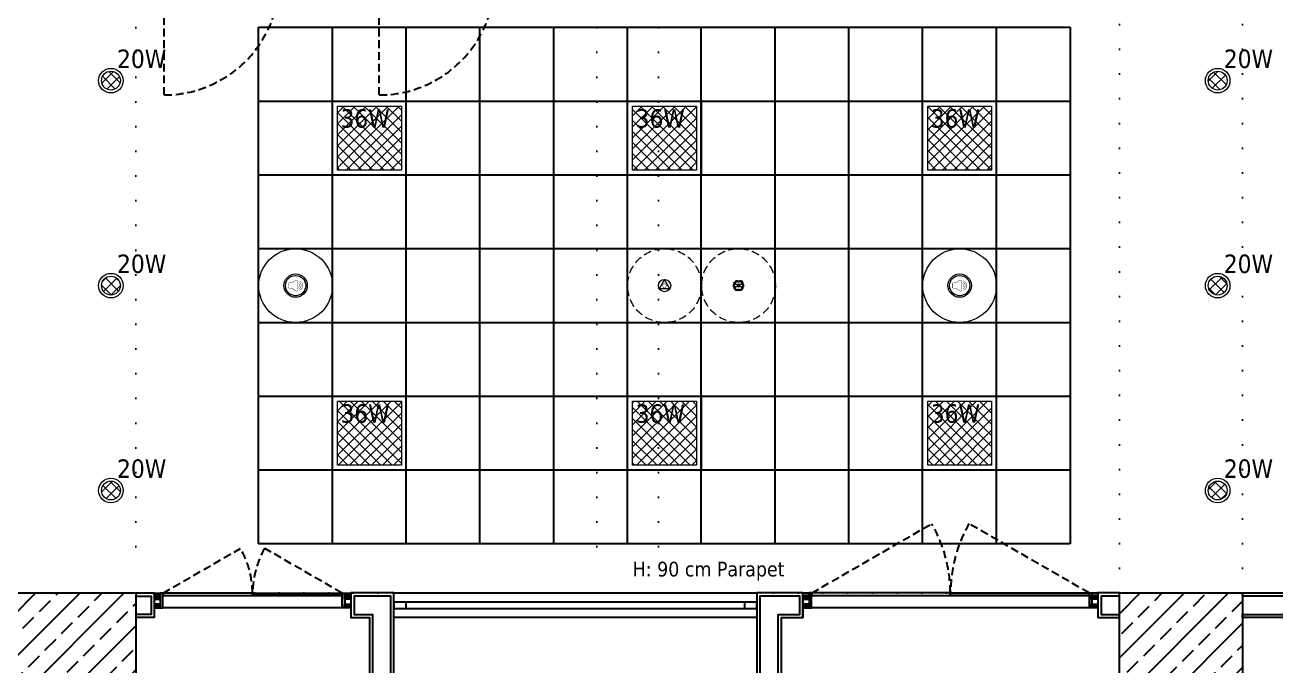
# Model space of a CAD drawing. Header units: centimetres. Extents: x 405564 to 502064, y 46284 to 60634.
# Drawn here: x 485560 to 486577, y 54473 to 54994 of the extents above; entities that cross this region are included whole.
import ezdxf
from ezdxf.enums import TextEntityAlignment as Align

# ---------------------------------------------------------------- set-up
doc = ezdxf.new("R2010")
doc.units = ezdxf.units.CM
for name, pattern in [('ACAD_ISO07W100', [3, 0, -3]), ('DOT', [0.25, 0, -0.25]), ('HIDDEN', [9.525, 6.35, -3.175])]:
    doc.linetypes.add(name, pattern=pattern)
doc.layers.get('0').update_dxf_attribs({"color": 8, "lineweight": 9})
for name, color, linetype in [('0-KRCN-ASMATAVAN-130426', 8, 'Continuous'), ('AS_DOS_TERAS_UST', 8, 'ACAD_ISO07W100'), ('AS_DUV_ALCIPAN_YANGINA-SUYA DAYANIMLI', 8, 'Continuous'), ('AS_DUV_ALCIPAN_YANGINA-SUYA DAYANIMLI ALTTA 90CM', 8, 'Continuous'), ('AS_DUVK_AHSAP', 8, 'Continuous'), ('AS_KAPI_CAM', 8, 'Continuous'), ('AS_KAPI_POZ', 8, 'Continuous'), ('AS_KAPI_SAC', 8, 'Continuous'), ('AS_TA_BETONARME', 5, 'Continuous'), ('AS_TA_TARAMA', 8, 'Continuous'), ('AS_YAZI', 8, 'Continuous')]:
    doc.layers.add(name, color=color, linetype=linetype)
doc.layers.add('0-KRCN-AYDINLATMA-130426', color=8, linetype='Continuous', lineweight=9)
doc.layers.add('0-KRCN-MİMARİ-220526', color=8, linetype='Continuous', lineweight=9)
doc.styles.add('2', font='arial.ttf', dxfattribs={"width": 0.9, "height": 200})
doc.styles.add('MtXpl_Tahoma', font='tahoma.ttf')
doc.styles.add('OLC-50', font='romans.shx', dxfattribs={"width": 0.5, "height": 0.15})
doc.styles.add('OLCU', font='romanstw.shx', dxfattribs={"width": 0.6})
doc.styles.add('TAHOMA', font='tahoma.ttf')
pattern_1 = [(225, (17560.68, -7819.299), (17.96051, -17.96051), []), (225, (17542.72, -7819.299), (17.96051, -17.96051), [12.7, -6.35])]

# ---------------------------------------------------------------- blocks, each defined once
blk = doc.blocks.new('36W 60x60 cm  SIVA ALTI LED ARMATÜR')
at = {"layer": '0-KRCN-AYDINLATMA-130426'}
h = blk.add_hatch(dxfattribs=at)
h.set_pattern_fill('ANSI37', color=256, scale=2)
h.paths.add_polyline_path([(-26, 26), (26, 26), (26, -26), (-26, -26)])
for points in [[(-30, 30), (30, 30), (30, -30), (-30, -30)], [(-26, 26), (26, 26), (26, -26), (-26, -26)]]:
    blk.add_lwpolyline(points, close=True, dxfattribs=at)
at = {"layer": '0-KRCN-AYDINLATMA-130426', "insert": (-23.5, 23.5), "char_height": 15, "attachment_point": 1, "style": 'TAHOMA'}
blk.add_mtext_dynamic_manual_height_columns('{\\fTahoma|b0|i0|c162|p34;36W}', width=52.946, gutter_width=1.25, heights=[0], dxfattribs=at)
blk = doc.blocks.new('20W SIVA ALTI LED DOWNLIGHT ARMATÜR')
at = {"layer": '0-KRCN-AYDINLATMA-130426'}
h = blk.add_hatch(dxfattribs=at)
h.set_pattern_fill('ANSI37', color=256, scale=2)
h.paths.add_polyline_path([(7.7, 0, 1), (-7.7, 0, 1)])
for radius in [10, 7.66]:
    blk.add_circle((0, 0), radius, dxfattribs=at)
at = {"layer": '0-KRCN-AYDINLATMA-130426', "insert": (5, 10), "char_height": 15, "attachment_point": 7, "style": 'TAHOMA'}
blk.add_mtext_dynamic_manual_height_columns('{\\fTahoma|b0|i0|c162|p34;20W}', width=15, gutter_width=12.5, heights=[0], dxfattribs=at)
blk = doc.blocks.new('ABB 6131-31-24-500')
at = {"layer": '0-KRCN-AYDINLATMA-130426'}
for p, q in [((-4, -1), (-4, 1)), ((3.2, 1), (-3.2, 1)), ((-3.2, -0.8), (-3.2, 0.8)), ((-1, 4), (1, 4)), ((-1, -0.9), (-1, 1)), ((-0.8, 3.2), (0.8, 3.2)), ((1, -0.9), (1, 1)), ((3.2, 0.8), (3.2, -0.8)), ((4, 1), (4, -1)), ((3.2, -0.9), (-3.2, -0.9)), ((1, -4), (-1, -4)), ((0.8, -3.2), (-0.8, -3.2))]:
    blk.add_line(p, q, dxfattribs=at)
at = {"layer": '0-KRCN-AYDINLATMA-130426', "linetype": 'HIDDEN'}
blk.add_circle((0, 0), 30, dxfattribs=at)
at = {"layer": '0-KRCN-AYDINLATMA-130426'}
for centre, radius in [((-0.5, 0), 0.089), ((0, 0), 0.16), ((0.5, 0), 0.089)]:
    blk.add_circle(centre, radius, dxfattribs=at)
for centre, radius, start, end in [((-1, 1), 3.01, 90, 180), ((-0.8, 0.8), 2.41, 90, 180), ((0.8, 0.8), 2.41, 0, 90), ((1, 1), 3.01, 0, 90), ((-1, -1), 3.01, 180, 270), ((-0.8, -0.8), 2.41, 180, 270), ((0.8, -0.8), 2.41, 270, 0), ((1, -1), 3.01, 270, 0)]:
    blk.add_arc(centre, radius, start, end, dxfattribs=at)
blk = doc.blocks.new('AST-OD-OD')
at = {"layer": '0-KRCN-AYDINLATMA-130426'}
for p, q in [((0.3, 5), (-4, -2.5)), ((4.6, -2.5), (0.3, 5)), ((4.6, -2.5), (-4, -2.5))]:
    blk.add_line(p, q, dxfattribs=at)
at = {"layer": '0-KRCN-AYDINLATMA-130426', "linetype": 'HIDDEN'}
blk.add_circle((0.3, 0), 30, dxfattribs=at)
at = {"layer": '0-KRCN-AYDINLATMA-130426'}
blk.add_circle((0.3, 0), 5, dxfattribs=at)
at = {"layer": '0-KRCN-AYDINLATMA-130426', "style": '2'}
blk.add_text('O', height=3.43, dxfattribs=at).set_placement((0.3, 0), align=Align.MIDDLE)
blk = doc.blocks.new('ASMA TAVA TİPİ HOPARLÖR')
at = {"layer": '0-KRCN-AYDINLATMA-130426', "const_width": 0.317}
blk.add_lwpolyline([(0.3, -4.4, 0.598176), (1.3, -3.9), (1.3, 3.9, 0.598176), (0.3, 4.4), (-2.7, 2.4, -0.147433), (-3, 2.3), (-5.1, 2.3, 0.414214), (-5.7, 1.7), (-5.7, -1.7, 0.414214), (-5.1, -2.3), (-3, -2.3, -0.147433), (-2.7, -2.4)], format="xyb", close=True, dxfattribs=at)
for points in [[(2.4, 1.3, -0.601398), (2.4, -1.3)], [(2.8, 2.5, -0.658812), (2.8, -2.5)], [(3.2, 3.7, -0.680488), (3.2, -3.7)]]:
    blk.add_lwpolyline(points, format="xyb", dxfattribs=at)
at = {"layer": '0-KRCN-AYDINLATMA-130426'}
blk.add_circle((0, 0), 30, dxfattribs=at)
at = {"layer": '0-KRCN-AYDINLATMA-130426', "ltscale": 0.1}
for radius in [9.5, 8.23]:
    blk.add_circle((0, 0), radius, dxfattribs=at)
blk = doc.blocks.new('G$C546873DE')
at = {"layer": '0-KRCN-AYDINLATMA-130426'}
for name, p in [('20W SIVA ALTI LED DOWNLIGHT ARMATÜR', (15065.5, 7815.2)), ('20W SIVA ALTI LED DOWNLIGHT ARMATÜR', (15965.5, 7815.2)), ('36W 60x60 cm  SIVA ALTI LED ARMATÜR', (15275.7, 7768.5)), ('36W 60x60 cm  SIVA ALTI LED ARMATÜR', (15515.7, 7768.5)), ('36W 60x60 cm  SIVA ALTI LED ARMATÜR', (15755.7, 7768.5)), ('20W SIVA ALTI LED DOWNLIGHT ARMATÜR', (15065.5, 7648.5)), ('ASMA TAVA TİPİ HOPARLÖR', (15215.7, 7648.5)), ('AST-OD-OD', (15515.4, 7648.5)), ('ABB 6131-31-24-500', (15575.9, 7648.5)), ('ASMA TAVA TİPİ HOPARLÖR', (15755.7, 7648.5)), ('20W SIVA ALTI LED DOWNLIGHT ARMATÜR', (15965.5, 7648.5)), ('36W 60x60 cm  SIVA ALTI LED ARMATÜR', (15275.7, 7528.5)), ('36W 60x60 cm  SIVA ALTI LED ARMATÜR', (15515.7, 7528.5)), ('36W 60x60 cm  SIVA ALTI LED ARMATÜR', (15755.7, 7528.5)), ('20W SIVA ALTI LED DOWNLIGHT ARMATÜR', (15065.5, 7481.9)), ('20W SIVA ALTI LED DOWNLIGHT ARMATÜR', (15965.5, 7481.9))]:
    blk.add_blockref(name, p, dxfattribs=at)
blk = doc.blocks.new('*U588')
at = {"color": 0, "linetype": 'HIDDEN', "lineweight": -2}
blk.add_line((3, -95), (3, -1), dxfattribs=at)
at = {"color": 0, "lineweight": -2}
for points in [[(-2, 0), (0, 0), (0, -1), (3, -1), (3, 1), (5, 1), (5, 6), (0, 6), (0, 20)], [(102, 0), (100, 0), (100, -1), (97, -1), (97, 1), (95, 1), (95, 6), (100, 6), (100, 20)]]:
    blk.add_lwpolyline(points, dxfattribs=at)
blk.add_lwpolyline([(0, -1), (0, 0)])
blk.add_lwpolyline([(3, -1), (3, 1), (97, 1), (97, -1)], close=True, dxfattribs=at)
at = {"color": 0, "linetype": 'HIDDEN', "lineweight": -2}
blk.add_arc((3, -1), 94, 270, 0, dxfattribs=at)
at = {"color": 3, "style": 'OLCU', "width": 0.5, "flags": 1}
for tag, p in [('K-DIVISYON', (-80, -75)), ('K-PBAR', (105, -75)), ('K-KAPITIP', (-80, -325))]:
    blk.add_attdef(tag, p, '', height=17.5, dxfattribs=at)
at = {"color": 5, "true_color": 0x0505ff, "style": 'OLCU', "width": 0.5, "flags": 1}
for tag, p in [('K-NEREDEN-NO', (-80, -100)), ('K-NEREYE-NO', (-80, -175)), ('K-DUVARTIP', (-80, -275)), ('K-ACILISYON', (-80, -300))]:
    blk.add_attdef(tag, p, '', height=17.5, dxfattribs=at)
at = {"color": 1, "true_color": 0xfa0000, "style": 'OLCU', "width": 0.5, "flags": 1}
for tag, p in [('K-IZLENEBILIRLIK', (105, -100)), ('K-TEKMELIK', (105, -125)), ('K-KONTROLTIPNEREDEN', (-80, -150)), ('K-BAND', (105, -150)), ('K-MENFEZ', (105, -200)), ('K-KONTROLTIPNEREYE', (-80, -225)), ('K-PENCERE', (105, -225)), ('K-KILITTIP', (-80, -250)), ('K-NOT-AS-MIMARI1', (105, -275)), ('K-NOT-ELEKTRIK', (105, -325)), ('K-NOT-YANGIN', (105, -350)), ('K-ACMAKAPAMASISTEMI', (-80, -375)), ('K-NOT-ISLETME', (105, -375)), ('K-YANGIN', (-80, -425))]:
    blk.add_attdef(tag, p, '', height=17.5, dxfattribs=at)
at = {"color": 220, "true_color": 0xf113d4, "style": 'OLCU', "width": 0.5, "flags": 1}
for tag, p in [('K-NEREDEN-AD', (-80, -125)), ('K-NEREYE-AD', (-80, -200))]:
    blk.add_attdef(tag, p, '', height=17.5, dxfattribs=at)
at = {"color": 0, "style": 'OLCU', "width": 0.5, "flags": 1}
for tag, p in [('K-TAMACILIRLIK', (105, -175)), ('K-NOT-AS-MIMARI2', (105, -300)), ('K-KASATIP', (-80, -350)), ('K-KURSUN', (-80, -400))]:
    blk.add_attdef(tag, p, '', height=17.5, dxfattribs=at)
at = {"color": 252, "style": 'OLCU', "width": 0.5, "flags": 1}
for tag, p in [('K-REZ1', (105, -425)), ('K-REZ2', (105, -450)), ('K-REZ3', (105, -475)), ('K-REZ4', (105, -500)), ('K-REZ5', (105, -525))]:
    blk.add_attdef(tag, p, '', height=17.5, dxfattribs=at)
at = {"layer": 'AS_KAPI_POZ', "style": 'OLCU', "width": 0.45}
for tag, p in [('YUK', (50, 41.5)), ('POZ+GEN', (50, 3.5))]:
    blk.add_attdef(tag, text='', height=20, dxfattribs=at).set_placement(p, align=Align.MIDDLE_CENTER)
at = {"layer": 'AS_KAPI_POZ', "color": 251, "style": 'OLCU', "width": 0.45}
blk.add_attdef('K-DUVAR(CM)', text='', height=6, dxfattribs=at).set_placement((-5, 11), align=Align.MIDDLE_RIGHT)
at = {"layer": 'AS_KAPI_POZ', "style": 'OLCU', "width": 0.5}
blk.add_attdef('K-NO', text='', height=8, rotation=90, dxfattribs=at).set_placement((6, -3), align=Align.TOP_LEFT)
blk = doc.blocks.new('*U589')
at = {"color": 0, "linetype": 'HIDDEN', "lineweight": -2}
blk.add_line((3, -95), (3, -1), dxfattribs=at)
at = {"color": 0, "lineweight": -2}
for points in [[(-2, 0), (0, 0), (0, -1), (3, -1), (3, 1), (5, 1), (5, 6), (0, 6), (0, 20)], [(102, 0), (100, 0), (100, -1), (97, -1), (97, 1), (95, 1), (95, 6), (100, 6), (100, 20)]]:
    blk.add_lwpolyline(points, dxfattribs=at)
blk.add_lwpolyline([(0, -1), (0, 0)])
blk.add_lwpolyline([(3, -1), (3, 1), (97, 1), (97, -1)], close=True, dxfattribs=at)
at = {"color": 0, "linetype": 'HIDDEN', "lineweight": -2}
blk.add_arc((3, -1), 94, 270, 0, dxfattribs=at)
at = {"color": 3, "style": 'OLCU', "width": 0.5, "flags": 1}
for tag, p in [('K-DIVISYON', (-80, -75)), ('K-PBAR', (105, -75)), ('K-KAPITIP', (-80, -325))]:
    blk.add_attdef(tag, p, '', height=17.5, dxfattribs=at)
at = {"color": 5, "true_color": 0x0505ff, "style": 'OLCU', "width": 0.5, "flags": 1}
for tag, p in [('K-NEREDEN-NO', (-80, -100)), ('K-NEREYE-NO', (-80, -175)), ('K-DUVARTIP', (-80, -275)), ('K-ACILISYON', (-80, -300))]:
    blk.add_attdef(tag, p, '', height=17.5, dxfattribs=at)
at = {"color": 1, "true_color": 0xfa0000, "style": 'OLCU', "width": 0.5, "flags": 1}
for tag, p in [('K-IZLENEBILIRLIK', (105, -100)), ('K-TEKMELIK', (105, -125)), ('K-KONTROLTIPNEREDEN', (-80, -150)), ('K-BAND', (105, -150)), ('K-MENFEZ', (105, -200)), ('K-KONTROLTIPNEREYE', (-80, -225)), ('K-PENCERE', (105, -225)), ('K-KILITTIP', (-80, -250)), ('K-NOT-AS-MIMARI1', (105, -275)), ('K-NOT-ELEKTRIK', (105, -325)), ('K-NOT-YANGIN', (105, -350)), ('K-ACMAKAPAMASISTEMI', (-80, -375)), ('K-NOT-ISLETME', (105, -375)), ('K-YANGIN', (-80, -425))]:
    blk.add_attdef(tag, p, '', height=17.5, dxfattribs=at)
at = {"color": 220, "true_color": 0xf113d4, "style": 'OLCU', "width": 0.5, "flags": 1}
for tag, p in [('K-NEREDEN-AD', (-80, -125)), ('K-NEREYE-AD', (-80, -200))]:
    blk.add_attdef(tag, p, '', height=17.5, dxfattribs=at)
at = {"color": 0, "style": 'OLCU', "width": 0.5, "flags": 1}
for tag, p in [('K-TAMACILIRLIK', (105, -175)), ('K-NOT-AS-MIMARI2', (105, -300)), ('K-KASATIP', (-80, -350)), ('K-KURSUN', (-80, -400))]:
    blk.add_attdef(tag, p, '', height=17.5, dxfattribs=at)
at = {"color": 252, "style": 'OLCU', "width": 0.5, "flags": 1}
for tag, p in [('K-REZ1', (105, -425)), ('K-REZ2', (105, -450)), ('K-REZ3', (105, -475)), ('K-REZ4', (105, -500)), ('K-REZ5', (105, -525))]:
    blk.add_attdef(tag, p, '', height=17.5, dxfattribs=at)
at = {"layer": 'AS_KAPI_POZ', "style": 'OLCU', "width": 0.45}
for tag, p in [('YUK', (50, 41.5)), ('POZ+GEN', (50, 3.5))]:
    blk.add_attdef(tag, text='', height=20, dxfattribs=at).set_placement(p, align=Align.MIDDLE_CENTER)
at = {"layer": 'AS_KAPI_POZ', "color": 251, "style": 'OLCU', "width": 0.45}
blk.add_attdef('K-DUVAR(CM)', text='', height=6, dxfattribs=at).set_placement((-5, 11), align=Align.MIDDLE_RIGHT)
at = {"layer": 'AS_KAPI_POZ', "style": 'OLCU', "width": 0.5}
blk.add_attdef('K-NO', text='', height=8, rotation=90, dxfattribs=at).set_placement((6, -3), align=Align.TOP_LEFT)
blk = doc.blocks.new('*U668')
at = {"color": 0}
for p, q in [((285, 0), (10, 0)), ((10, -5), (285, -5))]:
    blk.add_line(p, q, dxfattribs=at)
for points in [[(0, 0), (0, -5), (10, -5), (10, 0)], [(285, 0), (285, -5), (295, -5), (295, 0)]]:
    blk.add_lwpolyline(points, close=True, dxfattribs=at)
at = {"style": 'OLCU', "width": 0.45, "flags": 1}
for tag, p in [('C-ICI-CNO', (100, -80)), ('C-DIVISYON1', (100, -105)), ('C-BOSLUK', (100, -130)), ('C-DIVISYON2', (100, -155))]:
    blk.add_attdef(tag, text='', height=20, dxfattribs=at).set_placement(p, align=Align.MIDDLE_CENTER)
at = {"color": 0, "style": 'OLCU', "width": 0.5, "flags": 1}
for tag, p in [('C-REZ1', (100, -205)), ('C-REZ2', (100, -230))]:
    blk.add_attdef(tag, text='', height=17.5, dxfattribs=at).set_placement(p, align=Align.MIDDLE_CENTER)
at = {"layer": 'AS_KAPI_POZ', "style": 'OLCU', "width": 0.45}
for tag, p in [('POZ+GEN-C', (147.5, 15)), ('YUK-C', (147.5, -20))]:
    blk.add_attdef(tag, text='', height=20, dxfattribs=at).set_placement(p, align=Align.MIDDLE_CENTER)
at = {"layer": 'AS_KAPI_POZ', "style": 'OLC-50', "width": 0.5}
blk.add_attdef('C-NO', text='', height=8, rotation=90, dxfattribs=at).set_placement((10, 5), align=Align.TOP_LEFT)
blk = doc.blocks.new('AHSAP KAPAK 240X240')
at = {"linetype": 'HIDDEN'}
for points in [[(7.2, 0), (104.8, 56.3, -0.131652), (119.9, 0)], [(232.8, 0), (135.2, 56.3, 0.131652), (120.1, 0)]]:
    blk.add_lwpolyline(points, format="xyb", dxfattribs=at)
for points in [[(0, 0), (0, -20)], [(240, 0), (240, -20)], [(0, -5), (5, -2)], [(5, -5), (0, -2)], [(0, -12), (5, -9)], [(5, -12), (0, -9)], [(240, -5), (235, -2)], [(235, -5), (240, -2)], [(240, -12), (235, -9)], [(235, -12), (240, -9)]]:
    blk.add_lwpolyline(points)
for points in [[(4.5, 0), (4.5, -0.5), (5, -0.5), (5, -2), (0, -2), (0, -0.5), (0.5, -0.5), (0.5, 0)], [(5, -12), (7, -12), (7, 0), (5, 0)], [(7.2, -2), (119.9, -2), (119.9, 0), (7.2, 0)], [(232.8, -2), (120.1, -2), (120.1, 0), (232.8, 0)], [(235, -12), (233, -12), (233, 0), (235, 0)], [(239.5, 0), (239.5, -0.5), (240, -0.5), (240, -2), (235, -2), (235, -0.5), (235.5, -0.5), (235.5, 0)], [(0, -5), (5, -5), (5, -2), (0, -2)], [(0, -12), (5, -12), (5, -9), (0, -9)], [(7, -12), (7, -2), (233, -2), (233, -12)], [(240, -5), (235, -5), (235, -2), (240, -2)], [(240, -12), (235, -12), (235, -9), (240, -9)]]:
    blk.add_lwpolyline(points, close=True)
blk.add_point((240, 0))
at = {"color": 3, "style": 'OLCU', "width": 0.5, "flags": 1}
for tag, p in [('K-DIVISYON', (-80, -85)), ('K-PBAR', (105, -85)), ('K-KAPITIP', (-80, -335))]:
    blk.add_attdef(tag, p, '', height=17.5, dxfattribs=at)
at = {"color": 5, "true_color": 0x0505ff, "style": 'OLCU', "width": 0.5, "flags": 1}
for tag, p in [('K-NEREDEN-NO', (-80, -110)), ('K-NEREYE-NO', (-80, -185)), ('K-DUVARTIP', (-80, -285)), ('K-ACILISYON', (-80, -310))]:
    blk.add_attdef(tag, p, '', height=17.5, dxfattribs=at)
at = {"color": 1, "true_color": 0xfa0000, "style": 'OLCU', "width": 0.5, "flags": 1}
for tag, p in [('K-IZLENEBILIRLIK', (105, -110)), ('K-TEKMELIK', (105, -135)), ('K-KONTROLTIPNEREDEN', (-80, -160)), ('K-BAND', (105, -160)), ('K-MENFEZ', (105, -210)), ('K-KONTROLTIPNEREYE', (-80, -235)), ('K-PENCERE', (105, -235)), ('K-KILITTIP', (-80, -260)), ('K-NOT-AS-MIMARI1', (105, -285)), ('K-NOT-ELEKTRIK', (105, -335)), ('K-NOT-YANGIN', (105, -360)), ('K-ACMAKAPAMASISTEMI', (-80, -385)), ('K-NOT-ISLETME', (105, -385)), ('K-YANGIN', (-80, -435))]:
    blk.add_attdef(tag, p, '', height=17.5, dxfattribs=at)
at = {"color": 220, "true_color": 0xf113d4, "style": 'OLCU', "width": 0.5, "flags": 1}
for tag, p in [('K-NEREDEN-AD', (-80, -135)), ('K-NEREYE-AD', (-80, -210))]:
    blk.add_attdef(tag, p, '', height=17.5, dxfattribs=at)
at = {"color": 0, "style": 'OLCU', "width": 0.5, "flags": 1}
for tag, p in [('K-TAMACILIRLIK', (105, -185)), ('K-NOT-AS-MIMARI2', (105, -310)), ('K-KASATIP', (-80, -360)), ('K-KURSUN', (-80, -410))]:
    blk.add_attdef(tag, p, '', height=17.5, dxfattribs=at)
at = {"color": 252, "style": 'OLCU', "width": 0.5, "flags": 1}
for tag, p in [('K-REZ1', (105, -435)), ('K-REZ2', (105, -460)), ('K-REZ3', (105, -485)), ('K-REZ4', (105, -510)), ('K-REZ5', (105, -535))]:
    blk.add_attdef(tag, p, '', height=17.5, dxfattribs=at)
at = {"layer": 'AS_KAPI_POZ', "style": 'OLCU', "width": 0.45}
for tag, p in [('POZ+GEN', (197.2, 12.2)), ('YUK', (197.2, -25.8))]:
    blk.add_attdef(tag, text='', height=20, dxfattribs=at).set_placement(p, align=Align.MIDDLE_CENTER)
at = {"layer": 'AS_KAPI_POZ', "style": 'OLCU', "width": 0.5}
blk.add_attdef('K-NO', text='', height=8, rotation=90, dxfattribs=at).set_placement((17.4, 2.2), align=Align.TOP_LEFT)
at = {"layer": 'AS_KAPI_POZ', "color": 251, "style": 'OLCU', "width": 0.45}
blk.add_attdef('K-DUVAR(CM)', text='', height=6, dxfattribs=at).set_placement((-2.3, -4.2), align=Align.MIDDLE_RIGHT)
blk = doc.blocks.new('AHSAP KAPAK 160X240')
at = {"linetype": 'HIDDEN'}
for points in [[(501947.8, 77246.3), (502010.7, 77282.6, -0.131652), (502020.4, 77246.3)], [(502093.3, 77246.3), (502030.4, 77282.6, 0.131652), (502020.7, 77246.3)]]:
    blk.add_lwpolyline(points, format="xyb", dxfattribs=at)
for points in [[(501945, 77246.3), (501945, 77245.8), (501945.5, 77245.8), (501945.5, 77244.3), (501940.5, 77244.3), (501940.5, 77245.8), (501941, 77245.8), (501941, 77246.3)], [(501940.5, 77241.3), (501945.5, 77241.3), (501945.5, 77244.3), (501940.5, 77244.3)], [(501945.5, 77234.3), (501947.5, 77234.3), (501947.5, 77246.3), (501945.5, 77246.3)], [(501947.5, 77234.3), (501947.5, 77244.3), (502093.5, 77244.3), (502093.5, 77234.3)], [(501947.8, 77244.3), (502020.4, 77244.3), (502020.4, 77246.3), (501947.8, 77246.3)], [(502093.3, 77244.3), (502020.7, 77244.3), (502020.7, 77246.3), (502093.3, 77246.3)], [(502095.5, 77234.3), (502093.5, 77234.3), (502093.5, 77246.3), (502095.5, 77246.3)], [(502100, 77246.3), (502100, 77245.8), (502100.5, 77245.8), (502100.5, 77244.3), (502095.5, 77244.3), (502095.5, 77245.8), (502096, 77245.8), (502096, 77246.3)], [(502100.5, 77241.3), (502095.5, 77241.3), (502095.5, 77244.3), (502100.5, 77244.3)], [(501940.5, 77234.3), (501945.5, 77234.3), (501945.5, 77237.3), (501940.5, 77237.3)], [(502100.5, 77234.3), (502095.5, 77234.3), (502095.5, 77237.3), (502100.5, 77237.3)]]:
    blk.add_lwpolyline(points, close=True)
for points in [[(501940.5, 77246.3), (501940.5, 77226.3)], [(501940.5, 77241.3), (501945.5, 77244.3)], [(501945.5, 77241.3), (501940.5, 77244.3)], [(502100.5, 77241.3), (502095.5, 77244.3)], [(502095.5, 77241.3), (502100.5, 77244.3)], [(502100.5, 77246.3), (502100.5, 77226.3)], [(501940.5, 77234.3), (501945.5, 77237.3)], [(501945.5, 77234.3), (501940.5, 77237.3)], [(502100.5, 77234.3), (502095.5, 77237.3)], [(502095.5, 77234.3), (502100.5, 77237.3)]]:
    blk.add_lwpolyline(points)
blk.add_point((502100.5, 77246.3))
at = {"color": 3, "style": 'OLCU', "width": 0.5, "flags": 1}
for tag, p in [('K-DIVISYON', (501806.9, 77157.1)), ('K-PBAR', (501991.9, 77157.1)), ('K-KAPITIP', (501806.9, 76907.1))]:
    blk.add_attdef(tag, p, '', height=17.5, dxfattribs=at)
at = {"color": 5, "true_color": 0x0505ff, "style": 'OLCU', "width": 0.5, "flags": 1}
for tag, p in [('K-NEREDEN-NO', (501806.9, 77132.1)), ('K-NEREYE-NO', (501806.9, 77057.1)), ('K-DUVARTIP', (501806.9, 76957.1)), ('K-ACILISYON', (501806.9, 76932.1))]:
    blk.add_attdef(tag, p, '', height=17.5, dxfattribs=at)
at = {"color": 1, "true_color": 0xfa0000, "style": 'OLCU', "width": 0.5, "flags": 1}
for tag, p in [('K-IZLENEBILIRLIK', (501991.9, 77132.1)), ('K-TEKMELIK', (501991.9, 77107.1)), ('K-KONTROLTIPNEREDEN', (501806.9, 77082.1)), ('K-BAND', (501991.9, 77082.1)), ('K-MENFEZ', (501991.9, 77032.1)), ('K-KONTROLTIPNEREYE', (501806.9, 77007.1)), ('K-PENCERE', (501991.9, 77007.1)), ('K-KILITTIP', (501806.9, 76982.1)), ('K-NOT-AS-MIMARI1', (501991.9, 76957.1)), ('K-NOT-ELEKTRIK', (501991.9, 76907.1)), ('K-NOT-YANGIN', (501991.9, 76882.1)), ('K-ACMAKAPAMASISTEMI', (501806.9, 76857.1)), ('K-NOT-ISLETME', (501991.9, 76857.1)), ('K-YANGIN', (501806.9, 76807.1))]:
    blk.add_attdef(tag, p, '', height=17.5, dxfattribs=at)
at = {"color": 220, "true_color": 0xf113d4, "style": 'OLCU', "width": 0.5, "flags": 1}
for tag, p in [('K-NEREDEN-AD', (501806.9, 77107.1)), ('K-NEREYE-AD', (501806.9, 77032.1))]:
    blk.add_attdef(tag, p, '', height=17.5, dxfattribs=at)
at = {"color": 0, "style": 'OLCU', "width": 0.5, "flags": 1}
for tag, p in [('K-TAMACILIRLIK', (501991.9, 77057.1)), ('K-NOT-AS-MIMARI2', (501991.9, 76932.1)), ('K-KASATIP', (501806.9, 76882.1)), ('K-KURSUN', (501806.9, 76832.1))]:
    blk.add_attdef(tag, p, '', height=17.5, dxfattribs=at)
at = {"color": 252, "style": 'OLCU', "width": 0.5, "flags": 1}
for tag, p in [('K-REZ1', (501991.9, 76807.1)), ('K-REZ2', (501991.9, 76782.1)), ('K-REZ3', (501991.9, 76757.1)), ('K-REZ4', (501991.9, 76732.1)), ('K-REZ5', (501991.9, 76707.1))]:
    blk.add_attdef(tag, p, '', height=17.5, dxfattribs=at)
at = {"layer": 'AS_KAPI_POZ', "style": 'OLCU', "width": 0.5}
blk.add_attdef('K-NO', text='', height=8, rotation=90, dxfattribs=at).set_placement((501947.8, 77248.2), align=Align.TOP_LEFT)
at = {"layer": 'AS_KAPI_POZ', "style": 'OLCU', "width": 0.45}
for tag, p in [('POZ+GEN', (502060.7, 77259.8)), ('YUK', (502060.7, 77221.8))]:
    blk.add_attdef(tag, text='', height=20, dxfattribs=at).set_placement(p, align=Align.MIDDLE_CENTER)
at = {"layer": 'AS_KAPI_POZ', "color": 251, "style": 'OLCU', "width": 0.45}
blk.add_attdef('K-DUVAR(CM)', text='', height=6, dxfattribs=at).set_placement((501938.2, 77242.1), align=Align.MIDDLE_RIGHT)
blk = doc.blocks.new('A$C6A10306C')
at = {"layer": 'AS_TA_TARAMA'}
h = blk.add_hatch(dxfattribs=at)
h.set_pattern_fill('ANSI33', color=256, scale=4, angle=180)
h.set_pattern_definition(pattern_1)
h.paths.add_polyline_path([(14985.68, -6101.45), (15085.68, -6101.45), (15085.68, -6201.45), (14985.68, -6201.45)])
h = blk.add_hatch(dxfattribs=at)
h.set_pattern_fill('ANSI33', color=256, scale=4, angle=180)
h.set_pattern_definition(pattern_1)
h.paths.add_polyline_path([(15885.68, -6101.45), (15985.68, -6101.45), (15985.68, -6201.45), (15885.68, -6201.45)])
at = {"layer": 'AS_DOS_TERAS_UST', "linetype": 'DOT', "ltscale": 80}
for p, q in [((15085.68, -5601.45), (15085.68, -6101.45)), ((15460.68, -5601.45), (15460.68, -6101.45)), ((15885.68, -6101.45), (15885.68, -5601.45)), ((15985.68, -6101.45), (15985.68, -5601.45)), ((15885.68, -6101.45), (15085.68, -6101.45)), ((16785.68, -6101.45), (15985.68, -6101.45))]:
    blk.add_line(p, q, dxfattribs=at)
at = {"layer": 'AS_DUV_ALCIPAN_YANGINA-SUYA DAYANIMLI'}
for points in [[(15005.68, -6281.45), (15295.68, -6281.45), (15295.68, -6101.45), (15260.68, -6101.45), (15260.68, -6121.45), (15275.68, -6121.45), (15275.68, -6261.45), (15005.68, -6261.45)], [(15085.68, -6101.45), (15100.68, -6101.45), (15100.68, -6121.45), (15085.68, -6121.45)], [(15885.68, -6201.45), (15885.68, -6261.45), (15610.68, -6261.45), (15610.68, -6121.45), (15628.18, -6121.45), (15628.18, -6101.45), (15590.68, -6101.45), (15590.68, -6281.45), (15905.68, -6281.45), (15905.68, -6201.45)], [(15885.68, -6101.45), (15868.18, -6101.45), (15868.18, -6121.45), (15885.68, -6121.45)], [(15003.18, -6278.95), (15293.18, -6278.95), (15293.18, -6103.95), (15263.18, -6103.95), (15263.18, -6118.95), (15278.18, -6118.95), (15278.18, -6263.95), (15003.18, -6263.95)], [(15085.68, -6103.95), (15098.18, -6103.95), (15098.18, -6118.95), (15085.68, -6118.95)], [(15888.18, -6201.45), (15888.18, -6263.95), (15608.18, -6263.95), (15608.18, -6118.95), (15625.68, -6118.95), (15625.68, -6103.95), (15593.18, -6103.95), (15593.18, -6278.95), (15903.18, -6278.95), (15903.18, -6201.45)], [(15885.68, -6103.95), (15870.68, -6103.95), (15870.68, -6118.95), (15885.68, -6118.95)]]:
    blk.add_lwpolyline(points, dxfattribs=at)
blk.add_lwpolyline([(15985.68, -6103.95), (15985.68, -6101.45), (16135.68, -6101.45), (16135.68, -6121.45), (15985.68, -6121.45), (15985.68, -6118.95), (16133.18, -6118.95), (16133.18, -6103.95)], close=True, dxfattribs=at)
at = {"layer": 'AS_DUV_ALCIPAN_YANGINA-SUYA DAYANIMLI ALTTA 90CM'}
blk.add_lwpolyline([(15295.68, -6101.45), (15590.68, -6101.45), (15590.68, -6121.45), (15295.68, -6121.45)], close=True, dxfattribs=at)
at = {"layer": 'AS_TA_BETONARME'}
for points in [[(14985.68, -6101.45), (15085.68, -6101.45), (15085.68, -6201.45), (14985.68, -6201.45)], [(15885.68, -6101.45), (15985.68, -6101.45), (15985.68, -6201.45), (15885.68, -6201.45)]]:
    blk.add_lwpolyline(points, close=True, dxfattribs=at)
at = {"layer": 'AS_DUVK_AHSAP'}
for name, p in [('AHSAP KAPAK 240X240', (15628.18, -6101.45)), ('AHSAP KAPAK 160X240', (-486839.86, -83347.78))]:
    blk.add_blockref(name, p, dxfattribs=at)
at = {"layer": 'AS_KAPI_CAM'}
blk.add_blockref('*U668', (15295.68, -6108.95), dxfattribs=at)
at = {"layer": 'AS_KAPI_SAC'}
for name, p in [('*U588', (15105.68, -5601.45)), ('*U589', (15280.68, -5601.45))]:
    blk.add_blockref(name, p, dxfattribs=at)
at = {"layer": 'AS_YAZI', "insert": (15489.8, -6091.45), "char_height": 12, "attachment_point": 7, "style": 'MtXpl_Tahoma', "bg_fill": 2}
blk.add_mtext('{\\fTahoma|b0|i0|c162|p34;H: 90 cm Parapet}', dxfattribs=at)
at = {"layer": 'AS_DOS_TERAS_UST', "linetype": 'DOT', "ltscale": 80}
blk.add_line((15510.68, -5601.45), (15510.68, -6101.45), dxfattribs=at)

msp = doc.modelspace()

# ---------------------------------------------------------------- linework, layer by layer
at = {"layer": '0-KRCN-ASMATAVAN-130426'}
for p, q in [((485749.7, 54992.6), (486409.7, 54992.6)), ((485749.7, 54572.6), (485749.7, 54992.6)), ((485809.7, 54572.6), (485809.7, 54992.6)), ((485869.7, 54572.6), (485869.7, 54992.6)), ((485929.7, 54572.6), (485929.7, 54992.6)), ((485989.7, 54572.6), (485989.7, 54992.6)), ((486049.7, 54572.6), (486049.7, 54992.6)), ((486109.7, 54572.6), (486109.7, 54992.6)), ((486169.7, 54572.6), (486169.7, 54992.6)), ((486229.7, 54572.6), (486229.7, 54992.6)), ((486289.7, 54572.6), (486289.7, 54992.6)), ((486349.7, 54572.6), (486349.7, 54992.6)), ((486409.7, 54992.6), (486409.7, 54572.6)), ((485749.7, 54932.6), (486409.7, 54932.6)), ((485749.7, 54872.6), (486409.7, 54872.6)), ((485749.7, 54812.6), (486409.7, 54812.6)), ((485749.7, 54752.6), (486409.7, 54752.6)), ((485749.7, 54692.6), (486409.7, 54692.6)), ((485749.7, 54632.6), (486409.7, 54632.6)), ((486409.7, 54572.6), (485749.7, 54572.6))]:
    msp.add_line(p, q, dxfattribs=at)

# ---------------------------------------------------------------- block references
at = {"layer": '0-KRCN-AYDINLATMA-130426'}
msp.add_blockref('G$C546873DE', (470564.1, 47134), dxfattribs=at)

# ---------------------------------------------------------------- next in the draw order: block references
at = {"layer": '0-KRCN-MİMARİ-220526'}
msp.add_blockref('A$C6A10306C', (470564.1, 60634), dxfattribs=at)

doc.saveas('drawing.dxf')
